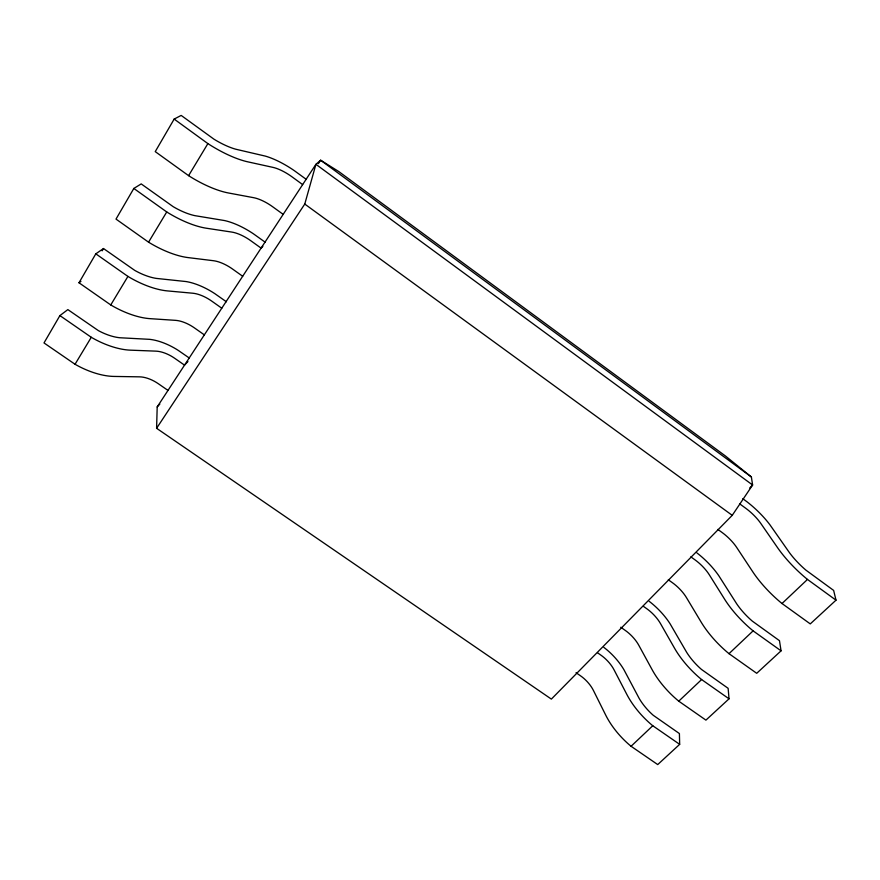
<?xml version="1.0" encoding="UTF-8"?>
<svg xmlns="http://www.w3.org/2000/svg" width="880" height="880" viewBox="0 0 880 880"><rect width="100%" height="100%" fill="white"/><g stroke="black" fill="none" stroke-linecap="round" stroke-linejoin="round"><path stroke-width="1.32" d="M156.596 428.285L157.19 406.934L315.92 164.318L320.628 160.215L338.734 171.512L725.45 455.994L751.377 476.971L752.609 485.012L732.237 515.339L551.364 699.105L156.596 428.285L304.766 204.061L315.92 164.318L752.609 485.012L749.727 487.96M189.376 358.083L178.123 350.306A41.063 20.042 31.7 0 0 149.765 339.35L119.757 337.744A35.057 16.544 30 0 1 98.406 330.638L67.859 309.606L59.906 315.59L44 342.936L75.042 364.265A52.998 26.092 29.4 0 0 114.037 376.431L139.579 376.849A22.473 11.44 31.3 0 1 158.312 383.713L167.992 390.412M204.336 334.862L194.447 327.91A23.078 10.681 32.2 0 0 175.538 320.353L150.095 318.659A54.417 24.354 30.6 0 1 110.759 304.942L78.991 282.766L95.81 253.836L103.499 248.534L134.75 270.402A36.014 15.323 31.1 0 0 156.288 278.399L186.164 281.567A42.185 18.568 32.6 0 1 214.786 293.623L226.391 301.774M265.309 242.297L253.451 233.827A43.384 16.896 33.5 0 0 224.598 220.572L194.898 215.655A37.037 13.948 32.1 0 1 173.206 206.69L141.207 183.909L133.826 188.452L116.006 219.098L148.555 242.176A55.935 22.352 31.7 0 0 188.199 257.609L213.499 260.722A23.727 9.801 33.1 0 1 232.562 269.049L242.682 276.265M306.427 179.476L294.305 170.654A44.649 14.993 34.3 0 0 265.232 156.079L235.796 149.226A38.126 12.364 33.2 0 1 213.95 139.172L181.17 115.423L174.163 119.086L155.243 151.624L188.595 175.659A57.563 20.086 32.7 0 0 228.536 192.995L253.616 197.681A24.409 8.811 34 0 1 272.822 206.866L283.173 214.357M102.157 250.822L103.499 248.534M75.042 364.265L91.278 337.293A53.636 25.322 30 0 0 130.438 350.163L155.936 351.142A22.748 11.099 31.7 0 1 174.746 358.325L184.525 365.134L187.935 361.548M110.759 304.942L127.93 276.419A55.11 23.463 31.1 0 0 167.42 290.906L192.808 293.227A23.375 10.285 32.6 0 1 211.783 301.136L221.771 308.209M148.555 242.176L166.738 211.959A56.672 21.351 32.1 0 0 206.525 228.25L231.737 232.067A24.035 9.361 33.5 0 1 250.866 240.779L261.085 248.116L262.845 246.433M188.595 175.659L207.889 143.605A58.355 18.931 33.2 0 0 247.951 161.876L272.91 167.365A24.739 8.305 34.3 0 1 292.193 176.957L302.643 184.602M318.362 163.658L320.628 160.215L751.377 476.971M157.19 406.934L159.83 404.074M631.07 746.273L652.773 725.747L679.668 744.348L657.723 764.577L631.07 746.273A49.038 22.748 47.1 0 1 605.737 715.154L593.439 690.481A21.208 10.252 45.8 0 0 580.393 675.719L576.048 672.705M678.755 701.173L701.613 679.558L729.036 698.819L705.925 720.126L678.755 701.173A50.27 21.142 46.2 0 1 652.19 669.79L638.792 645.271A21.747 9.537 45 0 0 625.196 630.355L620.763 627.242M729.003 653.664L753.104 630.861L781.066 650.837L756.712 673.299L729.003 653.664A51.579 19.327 45.3 0 1 701.107 622.039L686.51 597.707A22.319 8.723 44.2 0 0 672.32 582.637L668.305 579.777M782.012 603.526L807.477 579.436L836 600.171L810.271 623.898L782.012 603.526A52.965 17.292 44.4 0 1 752.686 571.681L736.78 547.591A22.935 7.821 43.5 0 0 721.952 532.389L717.849 529.419M78.991 282.766L80.938 281.358M59.906 315.59L91.278 337.293M597.509 652.773L600.787 655.061A21.45 9.933 45.5 0 1 614.086 669.9L626.879 694.507A49.599 22.033 46.7 0 0 652.773 725.747M95.81 253.836L127.93 276.419M643.291 606.265L646.646 608.63A22.011 9.174 44.7 0 1 660.517 623.623L674.454 648.065A50.864 20.328 45.7 0 0 701.613 679.558M133.826 188.452L166.738 211.959M690.855 556.864L694.903 559.779A22.605 8.316 43.9 0 1 709.379 574.904L724.57 599.137A52.206 18.425 44.8 0 0 753.104 630.861M174.163 119.086L207.889 143.605M304.766 204.061L732.237 515.339M742.808 498.685L747.153 501.919A41.91 13.288 43.2 0 1 769.978 524.865L789.525 552.772A35.057 10.626 44 0 0 805.893 570.119L833.635 590.414L836 600.171M739.563 503.756L745.756 508.288A23.221 7.359 43.1 0 1 760.892 523.556L777.447 547.503A53.636 16.269 44 0 0 807.477 579.436M781.066 650.837L779.471 640.684L752.29 621.104A34.122 12.034 44.8 0 1 736.725 603.867L718.751 575.663A40.788 15.026 43.9 0 0 696.916 552.915M729.036 698.819L728.134 688.325L701.481 669.438A33.242 13.288 45.7 0 1 686.664 652.322L670.131 623.865A39.721 16.566 44.7 0 0 649.209 601.337M679.668 744.348L679.404 733.557L653.257 715.297A32.417 14.388 46.7 0 1 639.122 698.324L623.92 669.691A38.72 17.93 45.5 0 0 603.856 647.383"/></g></svg>
